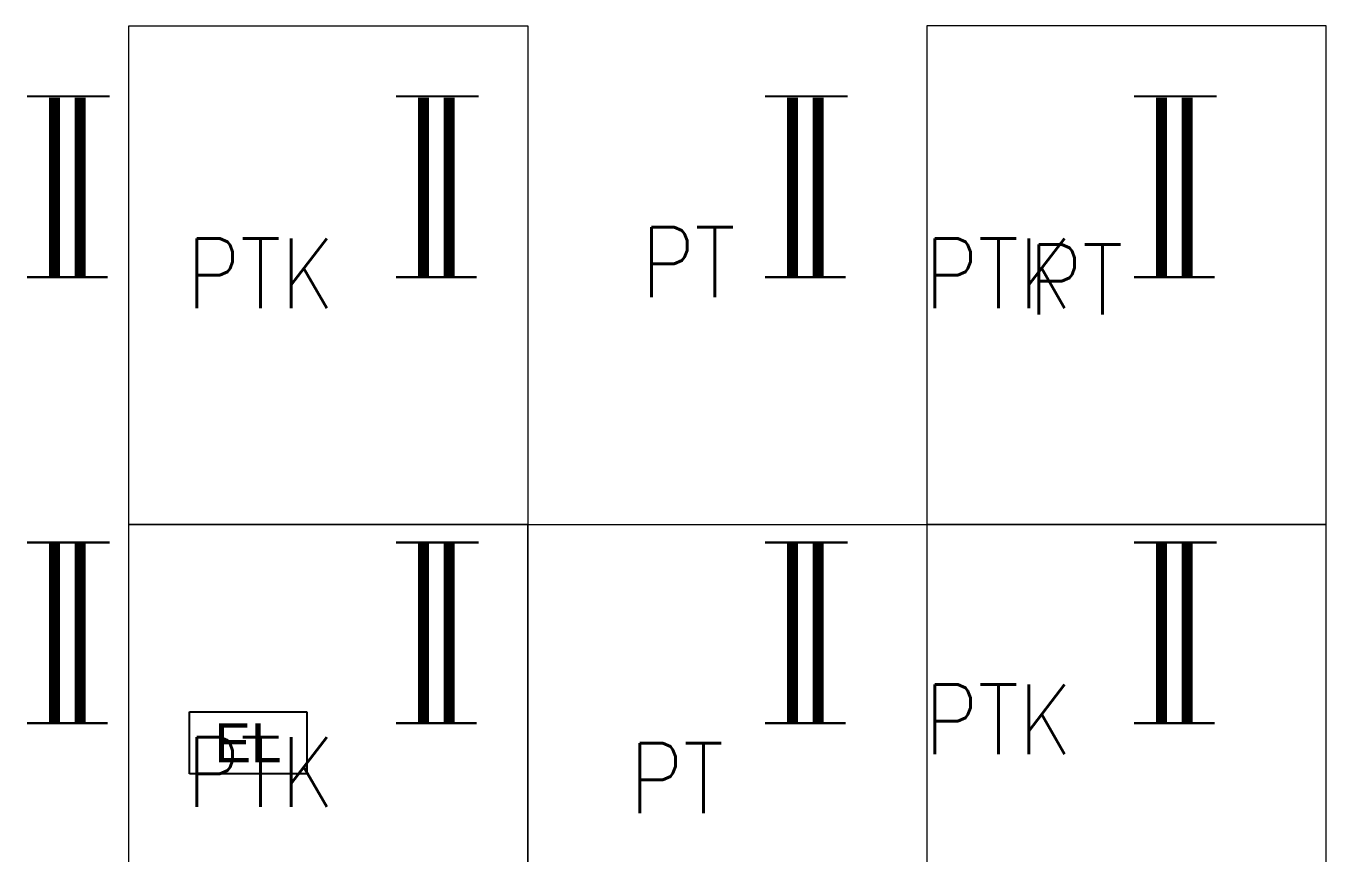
# Model space of a CAD drawing. Header units: inches. Extents: x -85907952 to 802144, y 988801 to 3125513.
# Drawn here: x 280942 to 287457, y 1045361 to 1049508 of the extents above; entities that cross this region are included whole.
import ezdxf

# ---------------------------------------------------------------- set-up
doc = ezdxf.new("R2010")
doc.units = ezdxf.units.IN
doc.header["$MEASUREMENT"] = 0
doc.layers.add('1', color=8, linetype='Continuous', lineweight=9)
doc.layers.add('t3', color=8, linetype='Continuous', lineweight=25)
doc.layers.add('FITTING', color=8, linetype='Continuous')
doc.layers.add('LAMPU', color=7, linetype='Continuous')
doc.styles.add('LAILA', font='romans.shx', dxfattribs={"width": 0.85})
doc.styles.add('SANSSERIF', font='SAS_____.pfb', dxfattribs={"width": 0.7, "height": 700})

# ---------------------------------------------------------------- blocks, each defined once
blk = doc.blocks.new('emergency light R')
at = {"layer": 'LAMPU', "color": 6, "linetype": 'Continuous'}
for p, q in [((0, 4.9), (0, 247.7)), ((0, 247.7), (459.3, 247.7)), ((459.3, 247.7), (459.3, 4.9)), ((459.3, 4.9), (0, 4.9))]:
    blk.add_line(p, q, dxfattribs=at)
at = {"layer": 'LAMPU', "color": 6, "linetype": 'Continuous', "style": 'SANSSERIF'}
blk.add_text('EL', height=153.77, dxfattribs=at).set_placement((97, 50))

msp = doc.modelspace()

# ---------------------------------------------------------------- linework, layer by layer
at = {"layer": '1'}
for points in [[(281456.7, 1047007.7), (281456.7, 1049507.7), (283456.7, 1049507.7), (283456.7, 1047007.7)], [(287456.7, 1047007.7), (287456.7, 1049507.7), (285456.7, 1049507.7), (285456.7, 1047007.7)], [(281456.7, 1044507.7), (281456.7, 1047007.7), (283456.7, 1047007.7), (283456.7, 1044507.7)], [(283456.7, 1044507.7), (283456.7, 1047007.7), (285456.7, 1047007.7), (285456.7, 1044507.7)], [(287456.7, 1044507.7), (287456.7, 1047007.7), (285456.7, 1047007.7), (285456.7, 1044507.7)]]:
    msp.add_lwpolyline(points, close=True, dxfattribs=at)
at = {"layer": 'FITTING', "color": 3}
for points, const_width in [([(280947.3, 1049154.8), (281232.4, 1049154.8)], 10.9), ([(280947.3, 1049154.8), (281232.4, 1049154.8)], 10.9), ([(280947.3, 1049154.8), (281232.4, 1049154.8)], 10.9), ([(280947.3, 1049154.8), (281232.4, 1049154.8)], 10.9), ([(281084.9, 1048248.8), (281084.9, 1049148.8)], 54.6), ([(281084.9, 1048248.8), (281084.9, 1049148.8)], 54.6), ([(281084.9, 1048248.8), (281084.9, 1049148.8)], 54.6), ([(281084.9, 1048248.8), (281084.9, 1049148.8)], 54.6), ([(281086, 1049154.8), (281361.2, 1049154.8)], 10.9), ([(281086, 1049154.8), (281361.2, 1049154.8)], 10.9), ([(281086, 1049154.8), (281361.2, 1049154.8)], 10.9), ([(281086, 1049154.8), (281361.2, 1049154.8)], 10.9), ([(281213.7, 1048248.8), (281213.7, 1049148.8)], 54.6), ([(281213.7, 1048248.8), (281213.7, 1049148.8)], 54.6), ([(281213.7, 1048248.8), (281213.7, 1049148.8)], 54.6), ([(281213.7, 1048248.8), (281213.7, 1049148.8)], 54.6), ([(282796.2, 1049154.8), (283081.3, 1049154.8)], 10.9), ([(282796.2, 1049154.8), (283081.3, 1049154.8)], 10.9), ([(282796.2, 1049154.8), (283081.3, 1049154.8)], 10.9), ([(282796.2, 1049154.8), (283081.3, 1049154.8)], 10.9), ([(282933.9, 1048248.8), (282933.9, 1049148.8)], 54.6), ([(282933.9, 1048248.8), (282933.9, 1049148.8)], 54.6), ([(282933.9, 1048248.8), (282933.9, 1049148.8)], 54.6), ([(282933.9, 1048248.8), (282933.9, 1049148.8)], 54.6), ([(282935, 1049154.8), (283210.2, 1049154.8)], 10.9), ([(282935, 1049154.8), (283210.2, 1049154.8)], 10.9), ([(282935, 1049154.8), (283210.2, 1049154.8)], 10.9), ([(282935, 1049154.8), (283210.2, 1049154.8)], 10.9), ([(283062.7, 1048248.8), (283062.7, 1049148.8)], 54.6), ([(283062.7, 1048248.8), (283062.7, 1049148.8)], 54.6), ([(283062.7, 1048248.8), (283062.7, 1049148.8)], 54.6), ([(283062.7, 1048248.8), (283062.7, 1049148.8)], 54.6), ([(284645.2, 1049154.8), (284930.3, 1049154.8)], 10.9), ([(284645.2, 1049154.8), (284930.3, 1049154.8)], 10.9), ([(284645.2, 1049154.8), (284930.3, 1049154.8)], 10.9), ([(284645.2, 1049154.8), (284930.3, 1049154.8)], 10.9), ([(284782.8, 1048248.8), (284782.8, 1049148.8)], 54.6), ([(284782.8, 1048248.8), (284782.8, 1049148.8)], 54.6), ([(284782.8, 1048248.8), (284782.8, 1049148.8)], 54.6), ([(284782.8, 1048248.8), (284782.8, 1049148.8)], 54.6), ([(284783.9, 1049154.8), (285059.1, 1049154.8)], 10.9), ([(284783.9, 1049154.8), (285059.1, 1049154.8)], 10.9), ([(284783.9, 1049154.8), (285059.1, 1049154.8)], 10.9), ([(284783.9, 1049154.8), (285059.1, 1049154.8)], 10.9), ([(284911.7, 1048248.8), (284911.7, 1049148.8)], 54.6), ([(284911.7, 1048248.8), (284911.7, 1049148.8)], 54.6), ([(284911.7, 1048248.8), (284911.7, 1049148.8)], 54.6), ([(284911.7, 1048248.8), (284911.7, 1049148.8)], 54.6), ([(286494.2, 1049154.8), (286779.2, 1049154.8)], 10.9), ([(286494.2, 1049154.8), (286779.2, 1049154.8)], 10.9), ([(286494.2, 1049154.8), (286779.2, 1049154.8)], 10.9), ([(286494.2, 1049154.8), (286779.2, 1049154.8)], 10.9), ([(286631.8, 1048248.8), (286631.8, 1049148.8)], 54.6), ([(286631.8, 1048248.8), (286631.8, 1049148.8)], 54.6), ([(286631.8, 1048248.8), (286631.8, 1049148.8)], 54.6), ([(286631.8, 1048248.8), (286631.8, 1049148.8)], 54.6), ([(286632.9, 1049154.8), (286908.1, 1049154.8)], 10.9), ([(286632.9, 1049154.8), (286908.1, 1049154.8)], 10.9), ([(286632.9, 1049154.8), (286908.1, 1049154.8)], 10.9), ([(286632.9, 1049154.8), (286908.1, 1049154.8)], 10.9), ([(286760.6, 1048248.8), (286760.6, 1049148.8)], 54.6), ([(286760.6, 1048248.8), (286760.6, 1049148.8)], 54.6), ([(286760.6, 1048248.8), (286760.6, 1049148.8)], 54.6), ([(286760.6, 1048248.8), (286760.6, 1049148.8)], 54.6), ([(280947.3, 1048248.8), (281222.5, 1048248.8)], 10.9), ([(280947.3, 1048248.8), (281222.5, 1048248.8)], 10.9), ([(280947.3, 1048248.8), (281222.5, 1048248.8)], 10.9), ([(280947.3, 1048248.8), (281222.5, 1048248.8)], 10.9), ([(281076.1, 1048248.8), (281351.3, 1048248.8)], 10.9), ([(281076.1, 1048248.8), (281351.3, 1048248.8)], 10.9), ([(281076.1, 1048248.8), (281351.3, 1048248.8)], 10.9), ([(281076.1, 1048248.8), (281351.3, 1048248.8)], 10.9), ([(282796.2, 1048248.8), (283071.5, 1048248.8)], 10.9), ([(282796.2, 1048248.8), (283071.5, 1048248.8)], 10.9), ([(282796.2, 1048248.8), (283071.5, 1048248.8)], 10.9), ([(282796.2, 1048248.8), (283071.5, 1048248.8)], 10.9), ([(282925.1, 1048248.8), (283200.3, 1048248.8)], 10.9), ([(282925.1, 1048248.8), (283200.3, 1048248.8)], 10.9), ([(282925.1, 1048248.8), (283200.3, 1048248.8)], 10.9), ([(282925.1, 1048248.8), (283200.3, 1048248.8)], 10.9), ([(284645.2, 1048248.8), (284920.4, 1048248.8)], 10.9), ([(284645.2, 1048248.8), (284920.4, 1048248.8)], 10.9), ([(284645.2, 1048248.8), (284920.4, 1048248.8)], 10.9), ([(284645.2, 1048248.8), (284920.4, 1048248.8)], 10.9), ([(284774.1, 1048248.8), (285049.3, 1048248.8)], 10.9), ([(284774.1, 1048248.8), (285049.3, 1048248.8)], 10.9), ([(284774.1, 1048248.8), (285049.3, 1048248.8)], 10.9), ([(284774.1, 1048248.8), (285049.3, 1048248.8)], 10.9), ([(286494.2, 1048248.8), (286769.4, 1048248.8)], 10.9), ([(286494.2, 1048248.8), (286769.4, 1048248.8)], 10.9), ([(286494.2, 1048248.8), (286769.4, 1048248.8)], 10.9), ([(286494.2, 1048248.8), (286769.4, 1048248.8)], 10.9), ([(286623, 1048248.8), (286898.2, 1048248.8)], 10.9), ([(286623, 1048248.8), (286898.2, 1048248.8)], 10.9), ([(286623, 1048248.8), (286898.2, 1048248.8)], 10.9), ([(286623, 1048248.8), (286898.2, 1048248.8)], 10.9), ([(281084.9, 1046012.6), (281084.9, 1046912.6)], 54.6), ([(281084.9, 1046012.6), (281084.9, 1046912.6)], 54.6), ([(281213.7, 1046012.6), (281213.7, 1046912.6)], 54.6), ([(281213.7, 1046012.6), (281213.7, 1046912.6)], 54.6), ([(282933.9, 1046012.6), (282933.9, 1046912.6)], 54.6), ([(282933.9, 1046012.6), (282933.9, 1046912.6)], 54.6), ([(282933.9, 1046012.6), (282933.9, 1046912.6)], 54.6), ([(282933.9, 1046012.6), (282933.9, 1046912.6)], 54.6), ([(283062.7, 1046012.6), (283062.7, 1046912.6)], 54.6), ([(283062.7, 1046012.6), (283062.7, 1046912.6)], 54.6), ([(283062.7, 1046012.6), (283062.7, 1046912.6)], 54.6), ([(283062.7, 1046012.6), (283062.7, 1046912.6)], 54.6), ([(284782.8, 1046012.6), (284782.8, 1046912.6)], 54.6), ([(284782.8, 1046012.6), (284782.8, 1046912.6)], 54.6), ([(284782.8, 1046012.6), (284782.8, 1046912.6)], 54.6), ([(284782.8, 1046012.6), (284782.8, 1046912.6)], 54.6), ([(284911.7, 1046012.6), (284911.7, 1046912.6)], 54.6), ([(284911.7, 1046012.6), (284911.7, 1046912.6)], 54.6), ([(284911.7, 1046012.6), (284911.7, 1046912.6)], 54.6), ([(284911.7, 1046012.6), (284911.7, 1046912.6)], 54.6), ([(286631.8, 1046012.6), (286631.8, 1046912.6)], 54.6), ([(286631.8, 1046012.6), (286631.8, 1046912.6)], 54.6), ([(286631.8, 1046012.6), (286631.8, 1046912.6)], 54.6), ([(286631.8, 1046012.6), (286631.8, 1046912.6)], 54.6), ([(286760.6, 1046012.6), (286760.6, 1046912.6)], 54.6), ([(286760.6, 1046012.6), (286760.6, 1046912.6)], 54.6), ([(286760.6, 1046012.6), (286760.6, 1046912.6)], 54.6), ([(286760.6, 1046012.6), (286760.6, 1046912.6)], 54.6), ([(280947.3, 1046918.6), (281232.4, 1046918.6)], 10.9), ([(280947.3, 1046918.6), (281232.4, 1046918.6)], 10.9), ([(281086, 1046918.6), (281361.2, 1046918.6)], 10.9), ([(281086, 1046918.6), (281361.2, 1046918.6)], 10.9), ([(282796.2, 1046918.6), (283081.3, 1046918.6)], 10.9), ([(282796.2, 1046918.6), (283081.3, 1046918.6)], 10.9), ([(282796.2, 1046918.6), (283081.3, 1046918.6)], 10.9), ([(282796.2, 1046918.6), (283081.3, 1046918.6)], 10.9), ([(282935, 1046918.6), (283210.2, 1046918.6)], 10.9), ([(282935, 1046918.6), (283210.2, 1046918.6)], 10.9), ([(282935, 1046918.6), (283210.2, 1046918.6)], 10.9), ([(282935, 1046918.6), (283210.2, 1046918.6)], 10.9), ([(284645.2, 1046918.6), (284930.3, 1046918.6)], 10.9), ([(284645.2, 1046918.6), (284930.3, 1046918.6)], 10.9), ([(284645.2, 1046918.6), (284930.3, 1046918.6)], 10.9), ([(284645.2, 1046918.6), (284930.3, 1046918.6)], 10.9), ([(284783.9, 1046918.6), (285059.1, 1046918.6)], 10.9), ([(284783.9, 1046918.6), (285059.1, 1046918.6)], 10.9), ([(284783.9, 1046918.6), (285059.1, 1046918.6)], 10.9), ([(284783.9, 1046918.6), (285059.1, 1046918.6)], 10.9), ([(286494.2, 1046918.6), (286779.2, 1046918.6)], 10.9), ([(286494.2, 1046918.6), (286779.2, 1046918.6)], 10.9), ([(286494.2, 1046918.6), (286779.2, 1046918.6)], 10.9), ([(286494.2, 1046918.6), (286779.2, 1046918.6)], 10.9), ([(286632.9, 1046918.6), (286908.1, 1046918.6)], 10.9), ([(286632.9, 1046918.6), (286908.1, 1046918.6)], 10.9), ([(286632.9, 1046918.6), (286908.1, 1046918.6)], 10.9), ([(286632.9, 1046918.6), (286908.1, 1046918.6)], 10.9), ([(280947.3, 1046012.6), (281222.5, 1046012.6)], 10.9), ([(280947.3, 1046012.6), (281222.5, 1046012.6)], 10.9), ([(281076.1, 1046012.6), (281351.3, 1046012.6)], 10.9), ([(281076.1, 1046012.6), (281351.3, 1046012.6)], 10.9), ([(282796.2, 1046012.6), (283071.5, 1046012.6)], 10.9), ([(282796.2, 1046012.6), (283071.5, 1046012.6)], 10.9), ([(282796.2, 1046012.6), (283071.5, 1046012.6)], 10.9), ([(282796.2, 1046012.6), (283071.5, 1046012.6)], 10.9), ([(282925.1, 1046012.6), (283200.3, 1046012.6)], 10.9), ([(282925.1, 1046012.6), (283200.3, 1046012.6)], 10.9), ([(282925.1, 1046012.6), (283200.3, 1046012.6)], 10.9), ([(282925.1, 1046012.6), (283200.3, 1046012.6)], 10.9), ([(284645.2, 1046012.6), (284920.4, 1046012.6)], 10.9), ([(284645.2, 1046012.6), (284920.4, 1046012.6)], 10.9), ([(284645.2, 1046012.6), (284920.4, 1046012.6)], 10.9), ([(284645.2, 1046012.6), (284920.4, 1046012.6)], 10.9), ([(284774.1, 1046012.6), (285049.3, 1046012.6)], 10.9), ([(284774.1, 1046012.6), (285049.3, 1046012.6)], 10.9), ([(284774.1, 1046012.6), (285049.3, 1046012.6)], 10.9), ([(284774.1, 1046012.6), (285049.3, 1046012.6)], 10.9), ([(286494.2, 1046012.6), (286769.4, 1046012.6)], 10.9), ([(286494.2, 1046012.6), (286769.4, 1046012.6)], 10.9), ([(286494.2, 1046012.6), (286769.4, 1046012.6)], 10.9), ([(286494.2, 1046012.6), (286769.4, 1046012.6)], 10.9), ([(286623, 1046012.6), (286898.2, 1046012.6)], 10.9), ([(286623, 1046012.6), (286898.2, 1046012.6)], 10.9), ([(286623, 1046012.6), (286898.2, 1046012.6)], 10.9), ([(286623, 1046012.6), (286898.2, 1046012.6)], 10.9)]:
    msp.add_lwpolyline(points, dxfattribs=dict(at, const_width=const_width))

# ---------------------------------------------------------------- block references
at = {"layer": 'LAMPU', "color": 8, "xscale": 1.27951153594687, "yscale": 1.27951153594687, "zscale": 1.27951153594687}
msp.add_blockref('emergency light R', (281761.7, 1045751.5), dxfattribs=at)

# ---------------------------------------------------------------- texts
at = {"layer": 't3', "style": 'LAILA', "width": 0.85}
for s, p in [(' PT', (283820.9, 1048148.6)), (' PTK', (281543.5, 1048092.5)), (' PTK', (285241.4, 1048092.5)), (' PT', (285763.3, 1048061.8)), (' PTK', (285241.4, 1045856.3)), (' PTK', (281543.5, 1045592.5)), (' PT', (283763.3, 1045561.8))]:
    msp.add_text(s, height=350, dxfattribs=at).set_placement(p)

doc.saveas('drawing.dxf')
